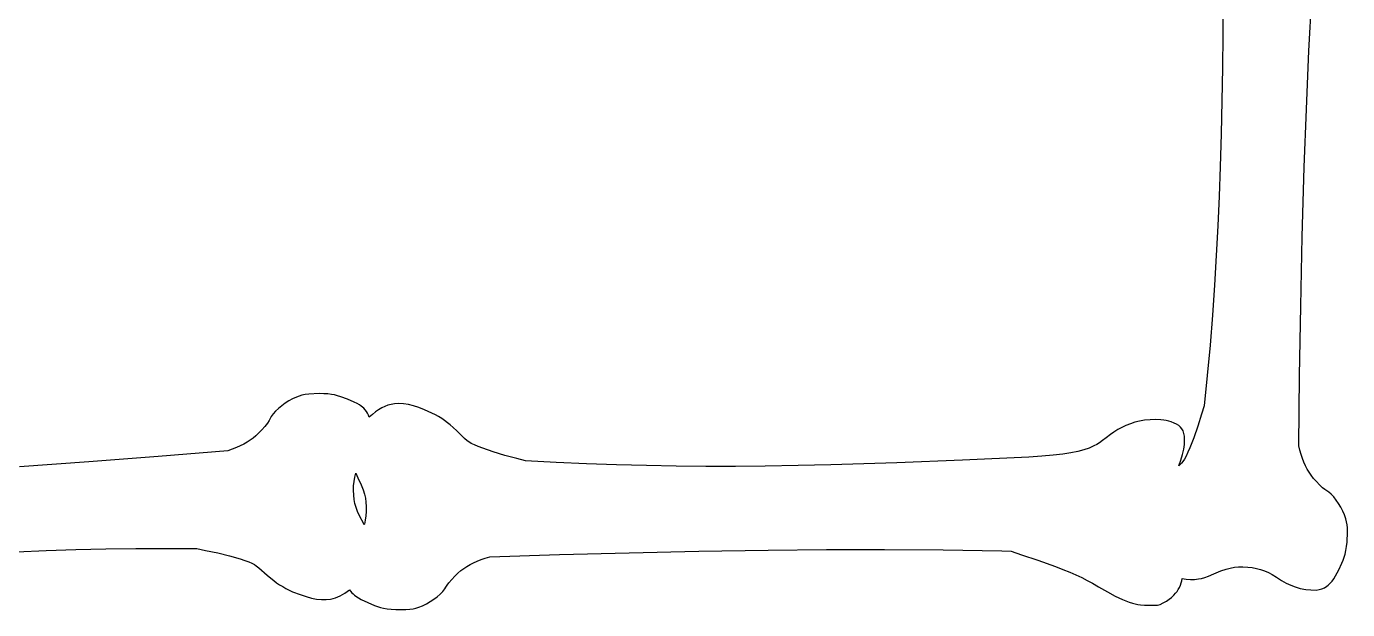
# Model space of a CAD drawing. Extents: x -996 to 1206, y -603 to 900.
# Drawn here: x -230 to 1159, y -591 to 22 of the extents above; entities that cross this region are included whole.
import ezdxf

# ---------------------------------------------------------------- set-up
doc = ezdxf.new("R2010")
doc.units = 0

msp = doc.modelspace()

# ---------------------------------------------------------------- linework, layer by layer
at = {"layer": 'Layer 1'}
for p, q in [((1028.248941, 82.25248), (1027.963936, 12.962223)), ((1118.439329, -3.752698), (1121.596702, 57.611579)), ((1027.963936, 12.962223), (1027.589288, -21.611264)), ((1115.773361, -64.951786), (1118.439329, -3.752698)), ((1027.589288, -21.611264), (1027.024373, -56.174909)), ((1027.024373, -56.174909), (1026.242565, -90.757149)), ((1113.552792, -126.047866), (1115.773361, -64.951786)), ((1026.242565, -90.757149), (1025.217237, -125.386421)), ((1025.217237, -125.386421), (1024.073759, -156.377744)), ((1111.418493, -199.051924), (1113.552792, -126.047866)), ((1024.073759, -156.377744), (1022.695653, -187.449324)), ((1022.695653, -187.449324), (1021.064043, -218.621381)), ((1109.77674, -272.106484), (1111.418493, -199.051924)), ((1021.064043, -218.621381), (1019.160049, -249.914134)), ((1019.160049, -249.914134), (1016.964794, -281.347801)), ((1108.547964, -345.319894), (1109.77674, -272.106484)), ((1016.964794, -281.347801), (1014.4594, -312.942601)), ((1014.4594, -312.942601), (1011.624988, -344.718753)), ((1011.624988, -344.718753), (1008.442682, -376.696477)), ((1107.652598, -418.800504), (1108.547964, -345.319894)), ((42.344772, -374.017102), (38.702681, -376.672149)), ((46.177856, -371.569812), (42.344772, -374.017102)), ((50.118125, -369.395536), (46.177856, -371.569812)), ((54.081767, -367.559532), (50.118125, -369.395536)), ((57.013301, -366.461015), (54.081767, -367.559532)), ((59.986576, -365.630663), (57.013301, -366.461015)), ((63.323557, -364.993045), (59.986576, -365.630663)), ((67.346212, -364.472727), (63.323557, -364.993045)), ((78.167684, -363.908282), (67.346212, -364.472727)), ((82.835094, -364.011396), (78.167684, -363.908282)), ((87.073203, -364.293812), (82.835094, -364.011396)), ((90.873602, -364.75388), (87.073203, -364.293812)), ((94.227879, -365.389949), (90.873602, -364.75388)), ((97.363483, -366.205691), (94.227879, -365.389949)), ((100.762579, -367.251167), (97.363483, -366.205691)), ((107.911028, -369.855996), (100.762579, -367.251167)), ((114.792798, -372.853794), (107.911028, -369.855996)), ((117.858545, -374.390482), (114.792798, -372.853794)), ((120.527462, -375.893921), (117.858545, -374.390482)), ((157.251629, -374.606254), (153.785109, -375.223764)), ((161.946332, -374.418255), (157.251629, -374.606254)), ((166.670795, -374.562171), (161.946332, -374.418255)), ((171.909727, -375.402609), (166.670795, -374.562171)), ((27.720462, -388.064755), (26.582739, -390.181421)), ((29.760475, -385.231256), (27.720462, -388.064755)), ((32.326723, -382.344483), (29.760475, -385.231256)), ((35.335395, -379.469695), (32.326723, -382.344483)), ((38.702681, -376.672149), (35.335395, -379.469695)), ((122.193825, -376.979083), (120.527462, -375.893921)), ((123.672652, -378.11978), (122.193825, -376.979083)), ((125.062759, -379.397701), (123.672652, -378.11978)), ((126.462962, -380.894532), (125.062759, -379.397701)), ((127.874784, -382.670903), (126.462962, -380.894532)), ((129.047518, -384.536201), (127.874784, -382.670903)), ((130.001738, -386.536372), (129.047518, -384.536201)), ((130.758017, -388.717365), (130.001738, -386.536372)), ((134.076704, -385.717151), (130.758017, -388.717365)), ((137.347165, -383.095871), (134.076704, -385.717151)), ((140.592515, -380.840677), (137.347165, -383.095871)), ((143.835871, -378.938718), (140.592515, -380.840677)), ((147.100345, -377.377146), (143.835871, -378.938718)), ((150.409053, -376.143111), (147.100345, -377.377146)), ((153.785109, -375.223764), (150.409053, -376.143111)), ((177.226644, -376.690261), (171.909727, -375.402609)), ((182.808657, -378.479319), (177.226644, -376.690261)), ((188.842879, -380.823977), (182.808657, -378.479319)), ((196.630097, -384.356737), (188.842879, -380.823977)), ((200.208347, -386.208198), (196.630097, -384.356737)), ((203.608188, -388.13531), (200.208347, -386.208198)), ((206.853494, -390.152269), (203.608188, -388.13531)), ((1005.646904, -385.648199), (1001.73107, -398.039532)), ((1008.442682, -376.696477), (1005.646904, -385.648199)), ((17.925774, -402.016244), (14.820049, -405.283299)), ((20.914981, -398.513695), (17.925774, -402.016244)), ((23.7076, -394.864532), (20.914981, -398.513695)), ((25.409319, -392.363761), (23.7076, -394.864532)), ((26.582739, -390.181421), (25.409319, -392.363761)), ((209.968138, -392.273273), (206.853494, -390.152269)), ((212.975994, -394.512517), (209.968138, -392.273273)), ((215.900934, -396.884199), (212.975994, -394.512517)), ((218.932484, -399.577721), (215.900934, -396.884199)), ((222.656629, -403.145976), (218.932484, -399.577721)), ((917.49964, -401.729298), (913.36907, -404.371893)), ((921.633454, -399.450361), (917.49964, -401.729298)), ((925.987465, -397.425128), (921.633454, -399.450361)), ((930.778626, -395.543644), (925.987465, -397.425128)), ((935.479363, -394.029656), (930.778626, -395.543644)), ((940.357061, -392.865344), (935.479363, -394.029656)), ((945.655632, -392.001689), (940.357061, -392.865344)), ((951.618987, -391.389671), (945.655632, -392.001689)), ((957.289519, -391.263507), (951.618987, -391.389671)), ((962.854959, -391.442588), (957.289519, -391.263507)), ((965.899787, -391.787184), (962.854959, -391.442588)), ((968.537408, -392.239661), (965.899787, -391.787184)), ((971.065624, -392.862456), (968.537408, -392.239661)), ((973.782237, -393.718004), (971.065624, -392.862456)), ((976.834594, -394.881719), (973.782237, -393.718004)), ((979.384884, -396.13105), (976.834594, -394.881719)), ((981.5151, -397.512213), (979.384884, -396.13105)), ((983.307237, -399.071421), (981.5151, -397.512213)), ((984.885134, -400.963905), (983.307237, -399.071421)), ((986.07583, -403.12548), (984.885134, -400.963905)), ((1001.73107, -398.039532), (997.495009, -410.268126)), ((2.36314, -415.038372), (-1.158488, -417.052868)), ((5.664707, -412.902075), (2.36314, -415.038372)), ((8.763768, -410.634452), (5.664707, -412.902075)), ((11.677878, -408.225976), (8.763768, -410.634452)), ((14.820049, -405.283299), (11.677878, -408.225976)), ((230.943686, -411.078192), (222.656629, -403.145976)), ((233.582371, -413.403616), (230.943686, -411.078192)), ((235.356629, -414.761199), (233.582371, -413.403616)), ((237.898543, -416.232585), (235.356629, -414.761199)), ((241.245601, -417.850402), (237.898543, -416.232585)), ((898.212876, -415.557295), (895.320435, -417.34466)), ((901.391936, -413.327785), (898.212876, -415.557295)), ((905.263987, -410.386754), (901.391936, -413.327785)), ((909.944967, -406.807612), (905.263987, -410.386754)), ((913.36907, -404.371893), (909.944967, -406.807612)), ((986.94277, -405.703012), (986.07583, -403.12548)), ((987.549404, -408.843366), (986.94277, -405.703012)), ((987.708154, -412.565143), (987.549404, -408.843366)), ((987.593515, -417.407032), (987.718695, -415.315854)), ((987.718695, -415.315854), (987.708154, -412.565143)), ((997.495009, -410.268126), (993.264259, -421.023181)), ((-91.040678, -430.052489), (-164.050611, -435.664277)), ((-17.796705, -424.083366), (-91.040678, -430.052489)), ((-13.219286, -422.460812), (-17.796705, -424.083366)), ((-8.932146, -420.754562), (-13.219286, -422.460812)), ((-4.917732, -418.955089), (-8.932146, -420.754562)), ((-1.158488, -417.052868), (-4.917732, -418.955089)), ((245.31041, -419.582432), (241.245601, -417.850402)), ((250.005578, -421.396459), (245.31041, -419.582432)), ((260.937413, -425.141635), (250.005578, -421.396459)), ((273.341962, -428.828199), (260.937413, -425.141635)), ((285.892042, -432.188421), (273.341962, -428.828199)), ((837.723264, -429.72012), (823.93107, -430.706754)), ((849.546476, -428.676413), (837.723264, -429.72012)), ((859.635904, -427.535341), (849.546476, -428.676413)), ((868.226748, -426.256611), (859.635904, -427.535341)), ((875.554204, -424.79993), (868.226748, -426.256611)), ((881.853472, -423.125005), (875.554204, -424.79993)), ((887.359751, -421.191544), (881.853472, -423.125005)), ((892.308237, -418.959254), (887.359751, -421.191544)), ((895.320435, -417.34466), (892.308237, -418.959254)), ((983.945134, -433.836248), (985.64912, -427.986799)), ((985.64912, -427.986799), (986.878915, -422.472063)), ((986.878915, -422.472063), (987.593515, -417.407032)), ((989.329032, -429.617384), (987.562932, -432.88938)), ((991.241567, -425.633346), (989.329032, -429.617384)), ((993.264259, -421.023181), (991.241567, -425.633346)), ((1108.84062, -423.509694), (1107.652598, -418.800504)), ((1110.139022, -427.938138), (1108.84062, -423.509694)), ((1111.555665, -432.104055), (1110.139022, -427.938138)), ((-164.050611, -435.664277), (-236.940953, -440.850033)), ((294.958431, -434.58731), (285.892042, -432.188421)), ((327.045891, -436.344268), (294.958431, -434.58731)), ((358.916267, -437.762823), (327.045891, -436.344268)), ((390.590679, -438.860874), (358.916267, -437.762823)), ((422.090243, -439.656321), (390.590679, -438.860874)), ((453.43608, -440.167061), (422.090243, -439.656321)), ((484.649306, -440.410994), (453.43608, -440.167061)), ((515.751042, -440.406018), (484.649306, -440.410994)), ((546.762404, -440.170032), (515.751042, -440.406018)), ((581.403263, -439.654075), (546.762404, -440.170032)), ((615.98668, -438.896822), (581.403263, -439.654075)), ((650.542121, -437.923641), (615.98668, -438.896822)), ((685.099055, -436.759903), (650.542121, -437.923641)), ((754.335272, -433.962229), (685.099055, -436.759903)), ((823.93107, -430.706754), (754.335272, -433.962229)), ((981.807959, -439.905421), (983.945134, -433.836248)), ((984.445936, -437.182767), (981.807959, -439.905421)), ((985.979542, -435.363421), (984.445936, -437.182767)), ((987.562932, -432.88938), (985.979542, -435.363421)), ((1113.098414, -436.025659), (1111.555665, -432.104055)), ((1114.775133, -439.721168), (1113.098414, -436.025659)), ((1116.593684, -443.208797), (1114.775133, -439.721168)), ((1118.561931, -446.506763), (1116.593684, -443.208797)), ((114.301597, -460.826575), (114.717691, -456.349397)), ((114.717691, -456.349397), (115.473906, -451.855782)), ((115.473906, -451.855782), (116.488156, -447.60481)), ((116.488156, -447.60481), (118.87824, -452.578977)), ((116.488156, -447.60481), (116.488156, -447.60481)), ((118.87824, -452.578977), (122.312415, -459.844922)), ((1120.687737, -449.633282), (1118.561931, -446.506763)), ((1123.324151, -453.037197), (1120.687737, -449.633282)), ((1126.286895, -456.435931), (1123.324151, -453.037197)), ((1129.494977, -459.740633), (1126.286895, -456.435931)), ((114.213693, -465.499281), (114.301597, -460.826575)), ((114.442045, -470.579477), (114.213693, -465.499281)), ((114.921768, -475.199798), (114.442045, -470.579477)), ((122.312415, -459.844922), (124.390379, -465.120227)), ((124.390379, -465.120227), (125.742015, -469.515279)), ((125.742015, -469.515279), (126.679635, -473.724353)), ((1132.867404, -462.862449), (1129.494977, -459.740633)), ((1135.197279, -464.785155), (1132.867404, -462.862449)), ((1137.259459, -466.152088), (1135.197279, -464.785155)), ((1139.270292, -467.483838), (1137.259459, -466.152088)), ((1141.90069, -469.7795), (1139.270292, -467.483838)), ((1144.534509, -472.604053), (1141.90069, -469.7795)), ((115.702658, -479.455973), (114.921768, -475.199798)), ((116.845429, -483.613066), (115.702658, -479.455973)), ((118.410795, -487.936144), (116.845429, -483.613066)), ((126.679635, -473.724353), (127.250939, -478.014628)), ((127.250939, -478.014628), (127.503628, -482.653282)), ((127.503628, -482.653282), (127.482643, -487.737607)), ((1147.114759, -475.867967), (1144.534509, -472.604053)), ((1149.584453, -479.481708), (1147.114759, -475.867967)), ((1151.8866, -483.355745), (1149.584453, -479.481708)), ((1153.964212, -487.400545), (1151.8866, -483.355745)), ((120.745094, -493.104804), (118.410795, -487.936144)), ((124.53149, -500.195143), (120.745094, -493.104804)), ((126.530189, -496.847437), (125.554545, -501.297588)), ((127.165526, -492.398218), (126.530189, -496.847437)), ((127.482643, -487.737607), (127.165526, -492.398218)), ((1155.7603, -491.526578), (1153.964212, -487.400545)), ((1157.217876, -495.64431), (1155.7603, -491.526578)), ((1158.037844, -498.666877), (1157.217876, -495.64431)), ((1158.586837, -501.70741), (1158.037844, -498.666877)), ((125.422239, -501.809116), (124.53149, -500.195143)), ((125.554545, -501.297588), (125.422239, -501.809116)), ((1158.90996, -505.092038), (1158.586837, -501.70741)), ((1158.602514, -519.968366), (1159.05232, -509.146893)), ((1159.05232, -509.146893), (1158.90996, -505.092038)), ((-177.683778, -527.957833), (-146.182633, -527.206745)), ((-146.182633, -527.206745), (-114.492081, -526.749618)), ((-114.492081, -526.749618), (-82.590206, -526.603585)), ((-82.590206, -526.603585), (-50.455093, -526.785782)), ((-50.455093, -526.785782), (-41.282871, -528.743699)), ((1157.3885, -528.801823), (1158.06449, -524.606646)), ((1158.06449, -524.606646), (1158.602514, -519.968366)), ((-240.205509, -530.273357), (-209.017432, -528.985749)), ((-209.017432, -528.985749), (-177.683778, -527.957833)), ((-41.282871, -528.743699), (-28.582871, -531.477727)), ((-28.582871, -531.477727), (-16.012569, -534.55344)), ((-16.012569, -534.55344), (-4.910294, -537.761334)), ((-4.910294, -537.761334), (-0.131845, -539.344643)), ((-0.131845, -539.344643), (4.012984, -540.876751)), ((4.012984, -540.876751), (7.435321, -542.329574)), ((240.341481, -541.78081), (244.190902, -540.063596)), ((244.190902, -540.063596), (248.289962, -538.461693)), ((248.289962, -538.461693), (252.656471, -536.966632)), ((252.656471, -536.966632), (257.30824, -535.569949)), ((257.30824, -535.569949), (330.756106, -533.196257)), ((330.756106, -533.196257), (403.95198, -531.167635)), ((403.95198, -531.167635), (477.007525, -529.558642)), ((477.007525, -529.558642), (550.034404, -528.443838)), ((550.034404, -528.443838), (611.167838, -527.945006)), ((611.167838, -527.945006), (672.422864, -527.886819)), ((672.422864, -527.886819), (733.864792, -528.31219)), ((733.864792, -528.31219), (795.558932, -529.264032)), ((795.558932, -529.264032), (805.489626, -529.660921)), ((805.489626, -529.660921), (816.425737, -533.32981)), ((816.425737, -533.32981), (833.403154, -539.071254)), ((833.403154, -539.071254), (852.053481, -545.679339)), ((1153.167487, -542.157008), (1154.525526, -538.871144)), ((1154.525526, -538.871144), (1155.630376, -535.825699)), ((1155.630376, -535.825699), (1156.576483, -532.544604)), ((1156.576483, -532.544604), (1157.3885, -528.801823)), ((7.435321, -542.329574), (10.046295, -543.675032)), ((10.046295, -543.675032), (11.885217, -544.944283)), ((11.885217, -544.944283), (14.635285, -547.13804)), ((14.635285, -547.13804), (23.301906, -554.655227)), ((23.301906, -554.655227), (27.192583, -558.03403)), ((220.541962, -555.866743), (223.802238, -552.756818)), ((223.802238, -552.756818), (227.08399, -549.972088)), ((227.08399, -549.972088), (230.112954, -547.708972)), ((230.112954, -547.708972), (233.320317, -545.595031)), ((233.320317, -545.595031), (236.723889, -543.621799)), ((236.723889, -543.621799), (240.341481, -541.78081)), ((852.053481, -545.679339), (859.915882, -548.681214)), ((859.915882, -548.681214), (867.016236, -551.571349)), ((867.016236, -551.571349), (873.514391, -554.417021)), ((873.514391, -554.417021), (879.570194, -557.285507)), ((1012.889093, -555.826879), (1018.585014, -553.402866)), ((1018.585014, -553.402866), (1025.994738, -550.295846)), ((1025.994738, -550.295846), (1031.35557, -548.455143)), ((1031.35557, -548.455143), (1035.806765, -547.300663)), ((1035.806765, -547.300663), (1040.054192, -546.551879)), ((1040.054192, -546.551879), (1044.366446, -546.172644)), ((1044.366446, -546.172644), (1049.012126, -546.12681)), ((1049.012126, -546.12681), (1054.09176, -546.372832)), ((1054.09176, -546.372832), (1058.736445, -546.894479)), ((1058.736445, -546.894479), (1063.155791, -547.724625)), ((1063.155791, -547.724625), (1067.559404, -548.896144)), ((1067.559404, -548.896144), (1071.790196, -550.34268)), ((1071.790196, -550.34268), (1075.827329, -552.087622)), ((1075.827329, -552.087622), (1079.917527, -554.247658)), ((1079.917527, -554.247658), (1084.307514, -556.939477)), ((1146.280735, -555.598178), (1149.907301, -549.028696)), ((1149.907301, -549.028696), (1153.167487, -542.157008)), ((27.192583, -558.03403), (30.348628, -560.573088)), ((30.348628, -560.573088), (33.386442, -562.798813)), ((33.386442, -562.798813), (36.500866, -564.888506)), ((36.500866, -564.888506), (39.716346, -566.855072)), ((39.716346, -566.855072), (43.057328, -568.711417)), ((43.057328, -568.711417), (46.548257, -570.470449)), ((207.903825, -572.051851), (210.080101, -569.321977)), ((210.080101, -569.321977), (211.323628, -567.258199)), ((211.323628, -567.258199), (212.599837, -565.13774)), ((212.599837, -565.13774), (214.419267, -562.725032)), ((214.419267, -562.725032), (217.38652, -559.217576)), ((217.38652, -559.217576), (220.541962, -555.866743)), ((879.570194, -557.285507), (885.343489, -560.244085)), ((885.343489, -560.244085), (890.994126, -563.360032)), ((890.994126, -563.360032), (897.141293, -566.958366)), ((897.141293, -566.958366), (906.563674, -572.356949)), ((981.141423, -569.873294), (982.354737, -567.663921)), ((982.354737, -567.663921), (983.418929, -565.32999)), ((983.418929, -565.32999), (984.249055, -563.015619)), ((984.249055, -563.015619), (984.855216, -560.677219)), ((984.855216, -560.677219), (985.247514, -558.271199)), ((985.247514, -558.271199), (989.504266, -558.938731)), ((989.504266, -558.938731), (993.900536, -559.259929)), ((993.900536, -559.259929), (998.245524, -559.221262)), ((998.245524, -559.221262), (1002.348431, -558.809199)), ((1002.348431, -558.809199), (1005.667072, -558.15583)), ((1005.667072, -558.15583), (1009.086487, -557.195227)), ((1009.086487, -557.195227), (1012.889093, -555.826879)), ((1084.307514, -556.939477), (1089.753517, -560.325231)), ((1089.753517, -560.325231), (1094.671579, -563.057578)), ((1094.671579, -563.057578), (1099.311219, -565.266458)), ((1099.311219, -565.266458), (1103.921959, -567.08181)), ((1103.921959, -567.08181), (1109.305471, -568.72023)), ((1109.305471, -568.72023), (1115.043292, -569.895227)), ((1129.122666, -569.99452), (1132.02103, -569.213304)), ((1132.02103, -569.213304), (1134.670087, -568.052056)), ((1134.670087, -568.052056), (1137.180098, -566.473282)), ((1137.180098, -566.473282), (1138.802061, -565.217743)), ((1138.802061, -565.217743), (1140.206134, -563.950332)), ((1140.206134, -563.950332), (1141.481842, -562.581792)), ((1141.481842, -562.581792), (1142.718709, -561.022866)), ((1142.718709, -561.022866), (1144.464722, -558.506283)), ((1144.464722, -558.506283), (1146.280735, -555.598178)), ((46.548257, -570.470449), (50.213579, -572.145074)), ((50.213579, -572.145074), (58.165184, -575.292727)), ((58.165184, -575.292727), (64.307355, -577.339019)), ((64.307355, -577.339019), (69.97103, -578.852533)), ((69.97103, -578.852533), (75.345351, -579.878193)), ((75.345351, -579.878193), (80.619462, -580.460921)), ((80.619462, -580.460921), (85.343237, -580.370204)), ((85.343237, -580.370204), (90.021018, -579.949393)), ((90.021018, -579.949393), (92.671896, -579.370452)), ((92.671896, -579.370452), (95.25809, -578.618173)), ((95.25809, -578.618173), (97.789645, -577.686015)), ((97.789645, -577.686015), (100.276606, -576.567436)), ((100.276606, -576.567436), (102.729018, -575.255896)), ((102.729018, -575.255896), (105.156925, -573.744852)), ((105.156925, -573.744852), (107.570373, -572.027763)), ((107.570373, -572.027763), (109.979406, -570.098088)), ((109.979406, -570.098088), (111.099462, -571.641477)), ((111.099462, -571.641477), (112.425468, -573.204762)), ((112.425468, -573.204762), (113.753081, -574.548376)), ((113.753081, -574.548376), (115.176023, -575.759249)), ((115.176023, -575.759249), (116.788017, -576.92431)), ((116.788017, -576.92431), (119.379672, -578.556861)), ((119.379672, -578.556861), (122.36539, -580.242248)), ((122.36539, -580.242248), (129.088797, -583.574598)), ((190.839097, -584.887141), (194.787027, -582.63168)), ((194.787027, -582.63168), (198.554304, -580.159504)), ((198.554304, -580.159504), (202.054088, -577.53153)), ((202.054088, -577.53153), (205.199542, -574.808674)), ((205.199542, -574.808674), (207.903825, -572.051851)), ((906.563674, -572.356949), (914.891825, -576.740675)), ((914.891825, -576.740675), (922.438752, -580.265934)), ((922.438752, -580.265934), (929.517459, -583.089116)), ((929.517459, -583.089116), (932.837016, -584.222341)), ((965.156848, -583.979865), (968.595752, -582.067759)), ((968.595752, -582.067759), (971.496268, -580.167876)), ((971.496268, -580.167876), (974.064727, -578.132293)), ((974.064727, -578.132293), (976.507459, -575.813088)), ((976.507459, -575.813088), (978.258824, -573.890561)), ((978.258824, -573.890561), (979.789799, -571.929735)), ((979.789799, -571.929735), (981.141423, -569.873294)), ((1115.043292, -569.895227), (1120.544703, -570.332826)), ((1120.544703, -570.332826), (1125.864737, -570.433199)), ((1125.864737, -570.433199), (1129.122666, -569.99452)), ((129.088797, -583.574598), (136.0978, -586.527498)), ((136.0978, -586.527498), (139.440513, -587.738573)), ((139.440513, -587.738573), (142.531962, -588.707088)), ((142.531962, -588.707088), (145.851635, -589.506746)), ((145.851635, -589.506746), (149.626192, -590.152411)), ((149.626192, -590.152411), (153.846642, -590.642067)), ((153.846642, -590.642067), (158.50399, -590.973699)), ((158.50399, -590.973699), (169.343073, -590.938421)), ((169.343073, -590.938421), (173.387316, -590.615705)), ((173.387316, -590.615705), (176.753537, -590.142036)), ((176.753537, -590.142036), (179.765915, -589.458018)), ((179.765915, -589.458018), (182.748628, -588.504254)), ((182.748628, -588.504254), (186.797351, -586.864971)), ((186.797351, -586.864971), (190.839097, -584.887141)), ((932.837016, -584.222341), (935.785922, -585.063828)), ((935.785922, -585.063828), (938.530859, -585.656591)), ((938.530859, -585.656591), (941.238515, -586.043644)), ((941.238515, -586.043644), (945.552097, -586.334311)), ((945.552097, -586.334311), (950.825646, -586.457992)), ((950.825646, -586.457992), (955.79031, -586.405359)), ((955.79031, -586.405359), (959.177237, -586.167088)), ((959.177237, -586.167088), (961.908978, -585.464425)), ((961.908978, -585.464425), (965.156848, -583.979865))]:
    msp.add_line(p, q, dxfattribs=at)

doc.saveas('drawing.dxf')
